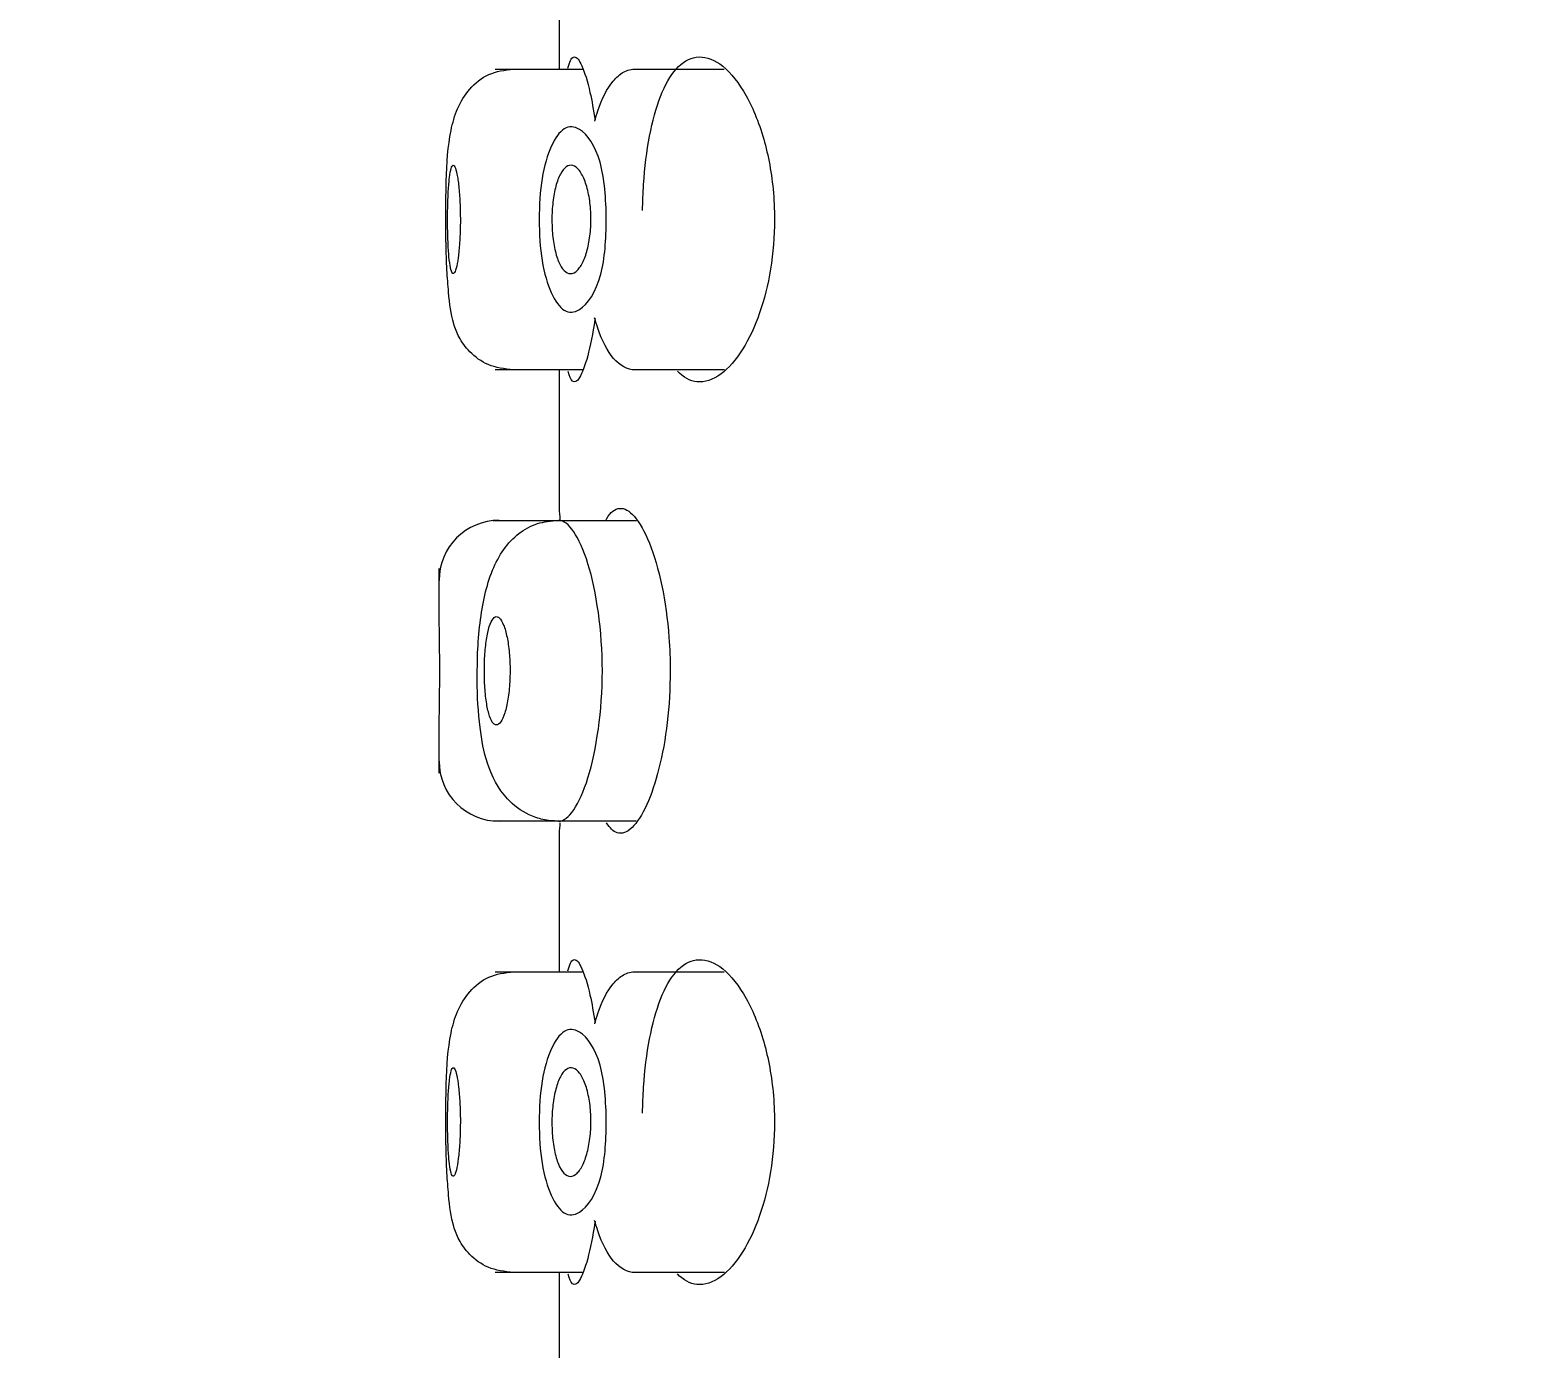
# Model space of a CAD drawing. Header units: metres. Extents: x 113 to 2416, y -346 to 476.
# Drawn here: x 322.536 to 322.54841, y -156.40257 to -156.39162 of the extents above; entities that cross this region are included whole.
import ezdxf

# ---------------------------------------------------------------- set-up
doc = ezdxf.new("R2010")
doc.units = ezdxf.units.M
doc.header["$PDMODE"] = 34
doc.linetypes.add('0', pattern=[0])
doc.layers.get('0').update_dxf_attribs({"color": 250, "linetype": '0', "lineweight": 20})
doc.layers.get('Defpoints').update_dxf_attribs({"color": 6})
doc.layers.add('DIMENSIONES', color=5, linetype='Continuous', lineweight=5)
doc.layers.add('SE-3', color=253, linetype='Continuous', lineweight=5)
doc.styles.add('ESC25-2mm', font='arial.ttf', dxfattribs={"height": 0.05})
doc.dimstyles.new('DIMS25', dxfattribs={"dimtxt": 0.05, "dimasz": 0.05, "dimexe": 0.025, "dimexo": 0.025, "dimgap": 0.025, "dimtad": 2, "dimzin": 4, "dimdsep": 46, "dimtxsty": 'ESC25-2mm', "dimblk": 'DOTSMALL', "dimcen": 0.025, "dimdle": 0.025, "dimclrd": 256, "dimclre": 256, "dimclrt": 1, "dimadec": 0, "dimazin": 0, "dimtfac": 1, "dimtix": 1, "dimtmove": 2, "dimatfit": 3, "dimfxl": 1, "dimtolj": 1, "dimtzin": 0, "dimlwd": -1, "dimarcsym": 0})

# ---------------------------------------------------------------- blocks, each defined once
blk = doc.blocks.new('_DotSmall')
at = {"color": 0, "linetype": 'ByBlock', "lineweight": 13, "const_width": 0.5}
blk.add_lwpolyline([(-0.0625, 0, 1), (0.0625, 0, 1)], format="xyb", close=True, dxfattribs=at)
blk = doc.blocks.new('*D417')
at = {"layer": 'Defpoints', "color": 0, "transparency": 16777216}
for p in [(322.3936544255047, -154.5811284539896), (322.465050782305, -154.5811284539896), (322.3358104781072, -157.5811284328193)]:
    blk.add_point(p, dxfattribs=at)
at = {"layer": 'DIMENSIONES', "transparency": 16777216}
blk.add_line((322.465050782305, -157.6061284328193), (322.465050782305, -154.5561284539896), dxfattribs=at)
at = {"layer": 'DIMENSIONES', "lineweight": -2, "transparency": 16777216}
for p, q in [((322.4186544255047, -154.5811284539896), (322.490050782305, -154.5811284539896)), ((322.3608104781072, -157.5811284328193), (322.490050782305, -157.5811284328193))]:
    blk.add_line(p, q, dxfattribs=at)
at = {"layer": 'DIMENSIONES', "transparency": 16777216, "xscale": 0.05, "yscale": 0.05, "zscale": 0.05}
for p, rotation in [((322.465050782305, -154.5811284539896), 90), ((322.465050782305, -157.5811284328193), 270)]:
    blk.add_blockref('_DotSmall', p, dxfattribs=dict(at, rotation=rotation))
at = {"layer": 'DIMENSIONES', "color": 5, "lineweight": 13, "transparency": 16777216, "insert": (322.515596484897, -156.0811284434045), "char_height": 0.05, "attachment_point": 5, "rotation": 90, "style": 'ESC25-2mm'}
blk.add_mtext('\\A1;3.00', dxfattribs=at)
blk = doc.blocks.new('A$C289e23ee')
at = {"layer": 'SE-3'}
for p, q in [((0.01229674249810842, 0.6953992815818566), (0.01229674249810842, 0.6965659997113818)), ((0.01176378401299871, 0.6953992815818566), (0.01249203824858114, 0.6953992815818566)), ((0.01292634544182647, 0.6953992815818566), (0.0136657211891702, 0.6953992815818566)), ((0.01248850383211675, 0.692899281581802), (0.01176378401299871, 0.692899281581802)), ((0.01229674249810842, 0.6917492815817496), (0.01229674249810842, 0.692899281581802)), ((0.01366953769542079, 0.692899281581802), (0.01292673827123281, 0.692899281581802)), ((0.01174672648033948, 0.6916492815817747), (0.01228905267356595, 0.6916492815817747)), ((0.01228905267356595, 0.6916492815817747), (0.01293828330375391, 0.6916492815817747)), ((0.01129674249790469, 0.6908495454316181), (0.01129674249790469, 0.6912493557025101)), ((0.01129674249790469, 0.689549186570801), (0.01129674249790469, 0.6899544829073676)), ((0.01228893331239078, 0.6891492815819475), (0.01174672648033948, 0.6891492815819475)), ((0.01293439914746841, 0.6891492815819475), (0.01228893331239078, 0.6891492815819475)), ((0.01229674249810842, 0.6878992815819203), (0.01229674249810842, 0.6890659997114454)), ((0.01176378401299871, 0.6878992815819203), (0.01249203824858114, 0.6878992815819203)), ((0.01292634544182647, 0.6878992815819203), (0.0136657211891702, 0.6878992815819203)), ((0.01248850383211675, 0.6853992815818657), (0.01176378401299871, 0.6853992815818657)), ((0.01229674249810842, 0.6842492815818133), (0.01229674249810842, 0.6853992815818657)), ((0.01366953769542079, 0.6853992815818657), (0.01292673827123281, 0.6853992815818657))]:
    blk.add_line(p, q, dxfattribs=at)
for centre, radius, start, end in [((-0.003647685735415962, 0.6903992320811341), 0.016001481973426, 4.505471481603699, 4.839814444397589), ((0.01179674249527807, 0.6911492815703042), 0.0004999999948143681, 89.9999999879886, 179.999999344662), ((-0.005717342872742393, 0.6903992550456479), 0.01702004296234239, 358.4841995318442, 1.516021399168602), ((0.01179674250073504, 0.689649281632299), 0.0004999999955799281, 180.000002098895, 269.9999999431998), ((-0.003647685735415962, 0.6903992320811341), 0.016001481973426, 355.1609158969835, 355.4705051280985)]:
    blk.add_arc(centre, radius, start, end, dxfattribs=at)
for points, knots in [([(0.01135462372343454, 0.6939584036220623), (0.01135458122274713, 0.6939596183991199), (0.01135181749481262, 0.6940386680008288), (0.01135184142134449, 0.694221643410927), (0.01135726246997137, 0.6945471605245785), (0.01137327860800497, 0.6948235825744433), (0.01144441846457767, 0.6950746159291867), (0.01154407911820954, 0.6952415596029624), (0.01170805224268179, 0.6953716073135894), (0.01183994022761681, 0.6953902683004145), (0.01191839855658827, 0.6953992818535681)], [0, 0, 0, 0, 0.001750990427109037, 0.1319818934062625, 0.2594359699375371, 0.5047783869496275, 0.6216853769415421, 0.74198328533344, 0.8692373847216028, 1, 1, 1, 1]), ([(0.01236791595005116, 0.6954061985685058), (0.01236936523304166, 0.695412218358868), (0.01237084578991698, 0.6954179460188499), (0.01237235754882704, 0.6954233736701809), (0.01238621171654586, 0.6954731141477879), (0.01240309299367937, 0.6954990366469502), (0.01242195890375797, 0.6954992798058157), (0.01244095277837687, 0.6954995246142772), (0.01246247405737222, 0.6954737776062103), (0.01248444390051873, 0.6954243161745381), (0.01250663432023202, 0.6953743581514829), (0.01252986407911294, 0.6952988391743276), (0.01255132172667572, 0.6952038549757873), (0.01256644029757581, 0.6951369312667595), (0.01258095102542711, 0.6950590114223161), (0.0125938648956776, 0.6949734210587195)], [0.6899943919705148, 0.6899943919705148, 0.6899943919705148, 0.6899943919705148, 0.6958280056603726, 0.6958280056603726, 0.6958280056603726, 0.7492842658636143, 0.7492842658636143, 0.7492842658636143, 0.8031030128555685, 0.8031030128555685, 0.8031030128555685, 0.8574732818833353, 0.8574732818833353, 0.8574732818833353, 0.8957939321526619, 0.8957939321526619, 0.8957939321526619, 0.8957939321526619]), ([(0.01259043101066482, 0.6949671937050681), (0.01259878552986038, 0.6949977637321609), (0.01260743063124892, 0.6950262102737526), (0.0126525691384245, 0.6951583082544204), (0.01269106129205966, 0.6952339639872918), (0.01276996937252761, 0.6953296186987501), (0.01279880104988251, 0.6953555303676495), (0.01284584204171324, 0.695382024422841), (0.01286215461863094, 0.6953887926623139), (0.01289594256689952, 0.695397617730876), (0.01292137531476101, 0.6953994725204922), (0.01293164626571297, 0.6953992070167061)], [0.6099334988012348, 0.6099334988012348, 0.6099334988012348, 0.6099334988012348, 0.625, 0.625, 0.6875, 0.6875, 0.71875, 0.71875, 0.734375, 0.734375, 0.7499062241588966, 0.7499062241588966, 0.7499062241588966, 0.7499062241588966]), ([(0.01298798935061996, 0.6942227642894778), (0.01298920428774863, 0.6942960944769112), (0.01299221808989159, 0.6943690746732756), (0.01299701522333407, 0.6944401315084434), (0.0130065338975669, 0.6945811254600613), (0.01302334138875949, 0.6947183655123155), (0.01304657033728063, 0.6948410134605894), (0.01307010850263168, 0.6949652940623565), (0.01310088149870126, 0.6950778834144131), (0.01313716745011106, 0.6951707664228053), (0.01317469403778659, 0.6952668251497727), (0.01321909907386498, 0.6953443362918534), (0.01326765518382444, 0.6953987367224528), (0.01331876849639002, 0.6954560021464005), (0.01337579314161985, 0.6954892129095498), (0.01343484352440782, 0.6954972818233074), (0.01349744535121999, 0.6955058360229742), (0.01356396748900579, 0.695486430543113), (0.01362909867560802, 0.6954410551391703), (0.01369699163973337, 0.6953937556680359), (0.01376528690019541, 0.6953168424425513), (0.01382688746792837, 0.6952154468838927), (0.01388781402823724, 0.6951151607527919), (0.01394400285101938, 0.6949875027240324), (0.01398741154383742, 0.6948424999132641), (0.01402728476563198, 0.694709307023075), (0.01405744979041401, 0.6945569513050742), (0.01407272248701474, 0.6944002012315451), (0.01408073759779427, 0.6943179387984202), (0.01408486366375428, 0.6942333856471379), (0.01408486366375428, 0.6941492815818293)], [0.5084879584807293, 0.5084879584807293, 0.5084879584807293, 0.5084879584807293, 0.5333768580322412, 0.5333768580322412, 0.5333768580322412, 0.5827379281788343, 0.5827379281788343, 0.5827379281788343, 0.6327426795821904, 0.6327426795821904, 0.6327426795821904, 0.6844555522308429, 0.6844555522308429, 0.6844555522308429, 0.7389086654601413, 0.7389086654601413, 0.7389086654601413, 0.7966828370518355, 0.7966828370518355, 0.7966828370518355, 0.8569905007848546, 0.8569905007848546, 0.8569905007848546, 0.9167290982680544, 0.9167290982680544, 0.9167290982680544, 0.9715895536288536, 0.9715895536288536, 0.9715895536288536, 1, 1, 1, 1]), ([(0.01268611116751117, 0.6941492815818293), (0.01268643132965508, 0.693985818659101), (0.01266033032965197, 0.6936297181828905), (0.01248702209744579, 0.6933791285574245), (0.01233522629303252, 0.6933672899125014), (0.01222411574411808, 0.6935228650712162), (0.01214472812847589, 0.6937907763104505), (0.01212132800031895, 0.6941484267868674), (0.01214446398120117, 0.6945062448890695), (0.0122234459308288, 0.6947746034380344), (0.01233474807071389, 0.6949291090573553), (0.012483829224891, 0.6949205353242434), (0.01265692377859295, 0.6946782372634317), (0.01268577465265253, 0.6943210932909807), (0.01268611116751117, 0.6941492815818293)], [0, 0, 0, 0, 0.09600240054173727, 0.2094954431129601, 0.2824456303689644, 0.3552391147205659, 0.4282279882871728, 0.4999303618340795, 0.571519053378077, 0.6446201235917028, 0.7168781339478388, 0.7906222331215047, 0.8990943253191575, 1, 1, 1, 1]), ([(0.01136772129933661, 0.6941484580687103), (0.01136772129933661, 0.6940981256087326), (0.01136850775895937, 0.6940470985219491), (0.01137005273261593, 0.6939996011236218), (0.0113715977735751, 0.6939521016677901), (0.01137394744176845, 0.69390682191586), (0.01137700007296871, 0.6938675240556478), (0.01138004954003691, 0.6938282669221536), (0.01138388986140626, 0.6937938963481685), (0.01138831048677957, 0.6937672616653145), (0.01139272771291644, 0.6937406474624623), (0.01139785057597464, 0.6937210236265656), (0.01140333109145786, 0.6937099937848217), (0.01140881702298202, 0.6936989530416469), (0.01141481401504052, 0.693696217259756), (0.01142083988810327, 0.6937019796312853), (0.01142688454541485, 0.693707759965335), (0.0114331229605682, 0.6937222470990747), (0.01143898506364849, 0.6937442264671319), (0.01144486959168489, 0.6937662899145636), (0.01145053288922782, 0.6937965100199364), (0.01145540375495102, 0.6938323950451633), (0.01146028346869343, 0.6938683452588776), (0.0114644973377267, 0.6939109780087875), (0.01146758726503094, 0.6939567671227707), (0.01147067110235866, 0.6940024659882766), (0.0114727162567192, 0.6940525793036869), (0.0114734883840697, 0.6941029291409251), (0.01147425691345916, 0.694153044357634), (0.01147378407762289, 0.6942047835064642), (0.01147212004610765, 0.6942538262172349), (0.01147046274894592, 0.6943026704626192), (0.01146758073031151, 0.6943501886419909), (0.01146379181676593, 0.6943924437328661), (0.01146000594457064, 0.6944346649107302), (0.01145521569236507, 0.6944727942025821), (0.0114499256519025, 0.694503708010032), (0.01144462321911988, 0.6945346942316775), (0.01143867826016276, 0.6945592842165098), (0.01143267179116947, 0.6945754781809939), (0.01142664535831273, 0.6945917259700565), (0.01142039448171772, 0.6945999691361777), (0.01141446890773068, 0.6945995398892393), (0.0114085299418889, 0.6945991096723247), (0.0114027540479924, 0.6945899549085226), (0.01139758099037635, 0.6945728310007127), (0.01139240475498582, 0.6945556965720954), (0.01138768596132422, 0.69453010915079), (0.0113837219791435, 0.6944981824220378), (0.01137975991781559, 0.6944662711646998), (0.01137643739133409, 0.6944271448929413), (0.0113739216848785, 0.694384043439257), (0.01137140826853056, 0.6943409812218562), (0.0113696260759184, 0.6942927613036574), (0.01136864791982362, 0.6942433817951752), (0.01136803174762235, 0.6942122760556941), (0.01136772129933661, 0.6941802785496094), (0.01136772129933661, 0.6941484580687103)], [0, 0, 0, 0, 0.05359125453332326, 0.05359125453332326, 0.05359125453332326, 0.1071863974132041, 0.1071863974132041, 0.1071863974132041, 0.1607251753848556, 0.1607251753848556, 0.1607251753848556, 0.2142205165563045, 0.2142205165563045, 0.2142205165563045, 0.2677669526262157, 0.2677669526262157, 0.2677669526262157, 0.3214811121993855, 0.3214811121993855, 0.3214811121993855, 0.3754048412940756, 0.3754048412940756, 0.3754048412940756, 0.4294315778830123, 0.4294315778830123, 0.4294315778830123, 0.4833537711620187, 0.4833537711620187, 0.4833537711620187, 0.5370216242479229, 0.5370216242479229, 0.5370216242479229, 0.5904666970803716, 0.5904666970803716, 0.5904666970803716, 0.6438650866426724, 0.6438650866426724, 0.6438650866426724, 0.6973886960995644, 0.6973886960995644, 0.6973886960995644, 0.7510930371855584, 0.7510930371855584, 0.7510930371855584, 0.8049216879185425, 0.8049216879185425, 0.8049216879185425, 0.8587849160139733, 0.8587849160139733, 0.8587849160139733, 0.9126222507947115, 0.9126222507947115, 0.9126222507947115, 0.9664102576642271, 0.9664102576642271, 0.9664102576642271, 1, 1, 1, 1]), ([(0.01223483505731338, 0.6941462327652772), (0.01223483505731338, 0.6941962688238874), (0.01223768374251222, 0.6942469922413039), (0.01224315087978312, 0.6942941883506393), (0.01224861602116789, 0.6943413672307344), (0.01225684637660152, 0.6943863148342899), (0.01226722305267458, 0.6944254426974368), (0.01227769991459127, 0.6944649483371705), (0.01229064925286139, 0.6944995940976497), (0.01230510484759861, 0.6945267053168465), (0.01231980044980219, 0.6945542666663442), (0.01233645278574613, 0.6945747918969829), (0.01235378564473422, 0.6945867234943108), (0.01237137940410094, 0.694598834690467), (0.01239015759068707, 0.6946024242050299), (0.01240860121464493, 0.6945972079648328), (0.01242717941698857, 0.6945919536629646), (0.0124459349876247, 0.6945776099544929), (0.01246322662967714, 0.694555266061414), (0.01248041823049562, 0.6945330514389099), (0.01249664425307628, 0.6945022817963746), (0.01251035762146557, 0.6944654339573191), (0.0125238089098616, 0.6944292903279603), (0.01253521616393982, 0.6943862532587701), (0.01254342618852888, 0.69433995565403), (0.01255143578458728, 0.6942947882974551), (0.01255662146780878, 0.6942452428675807), (0.01255846461975807, 0.6941955399939417), (0.01256027768835111, 0.6941466483657024), (0.01255890939086157, 0.6940962627539449), (0.01255452190247297, 0.6940485311916547), (0.01255012707127889, 0.6940007197507185), (0.012542594646618, 0.6939542824791971), (0.01253266099087114, 0.6939128430979764), (0.01252253783235346, 0.6938706131837336), (0.01250966119863506, 0.6938324389944484), (0.01249519551669209, 0.6938011919824731), (0.01248035271731851, 0.6937691303658795), (0.01246344397981147, 0.6937434939569158), (0.01244592369624797, 0.6937262401846311), (0.01242806371732286, 0.693708651884279), (0.01240908003541108, 0.6936992978615564), (0.01239056944172034, 0.6936989926048938), (0.01237199179644222, 0.6936986862427403), (0.01235336973917356, 0.6937075026808799), (0.0123362560684086, 0.6937248473978599), (0.01231934696937742, 0.6937419847809707), (0.01230342965249065, 0.6937679494167952), (0.01228980990339323, 0.6938006577907601), (0.0122764575089036, 0.6938327241005737), (0.0122649323292876, 0.6938721852050804), (0.0122561468814979, 0.6939157339514423), (0.01224751723060535, 0.693958510423343), (0.01224128505049293, 0.694006426271315), (0.01223791672367724, 0.694055450643944), (0.01223587085263489, 0.694085227306303), (0.01223483505731338, 0.6941158102902847), (0.01223483505731338, 0.6941462327652772)], [0, 0, 0, 0, 0.05277086759479728, 0.05277086759479728, 0.05277086759479728, 0.1055084109541243, 0.1055084109541243, 0.1055084109541243, 0.1587528656213807, 0.1587528656213807, 0.1587528656213807, 0.2128911523242907, 0.2128911523242907, 0.2128911523242907, 0.2678602061336334, 0.2678602061336334, 0.2678602061336334, 0.3232486357932509, 0.3232486357932509, 0.3232486357932509, 0.3783288068746878, 0.3783288068746878, 0.3783288068746878, 0.43235212187793, 0.43235212187793, 0.43235212187793, 0.4850344808755417, 0.4850344808755417, 0.4850344808755417, 0.5368294779314152, 0.5368294779314152, 0.5368294779314152, 0.5886943476713995, 0.5886943476713995, 0.5886943476713995, 0.6415507560638428, 0.6415507560638428, 0.6415507560638428, 0.6958045534954143, 0.6958045534954143, 0.6958045534954143, 0.7511370193992591, 0.7511370193992591, 0.7511370193992591, 0.806689461437956, 0.806689461437956, 0.806689461437956, 0.8615802351443659, 0.8615802351443659, 0.8615802351443659, 0.9153807132873396, 0.9153807132873396, 0.9153807132873396, 0.968208823938895, 0.968208823938895, 0.968208823938895, 1, 1, 1, 1]), ([(0.01408486366375428, 0.6941492815818293), (0.01408486366375428, 0.6940098999842377), (0.01407325408030147, 0.6938685968126066), (0.01405176691736187, 0.6937374460224675), (0.01403032111824132, 0.6936065477055564), (0.0139986162047876, 0.6934822382482508), (0.01396048381133141, 0.6933727978783537), (0.01392041369348362, 0.693257796219612), (0.01387236739122955, 0.6931562556070077), (0.0138210182544185, 0.6930735602152964), (0.01376430305475651, 0.6929822230293468), (0.0137021912736941, 0.692911533826944), (0.01364012635707468, 0.6928654437889037), (0.01357327019462673, 0.6928157957227796), (0.01350468398862859, 0.6927934288745092), (0.01344017152899823, 0.6928006204505692), (0.01338292954818598, 0.6928070015445229), (0.01332744504583161, 0.6928369822538372), (0.01327722272611709, 0.692889493091414)], [0, 0, 0, 0, 0.04759210917846703, 0.04759210917846703, 0.04759210917846703, 0.09502177077547672, 0.09502177077547672, 0.09502177077547672, 0.1448396049486738, 0.1448396049486738, 0.1448396049486738, 0.1999294591171814, 0.1999294591171814, 0.1999294591171814, 0.2593733121905545, 0.2593733121905545, 0.2593733121905545, 0.3121883139806357, 0.3121883139806357, 0.3121883139806357, 0.3121883139806357]), ([(0.01191833654496577, 0.6928992797298434), (0.01183792105115344, 0.6929075288661153), (0.01170963446151063, 0.6929239002063952), (0.01154842320642047, 0.6930398934674287), (0.01145846494813441, 0.6931697749149208), (0.01140041308093487, 0.6933261860495605), (0.01137894623292368, 0.6934943008771626), (0.01136057470642982, 0.6937374177008024), (0.01135681818362855, 0.693873478509957), (0.01135462372343454, 0.6939584036220623)], [0, 0, 0, 0, 0.1487479176276617, 0.2785054823267833, 0.3911183160987174, 0.4950277612168902, 0.7210279684567785, 0.8530286587343459, 1, 1, 1, 1]), ([(0.01259418435705584, 0.6933271292108003), (0.01259375302964827, 0.6933242552882604), (0.01259332002695146, 0.6933213915497873), (0.01259288538034298, 0.6933185381509048), (0.01257493285987721, 0.6932006822217573), (0.0125537426551432, 0.69309725040155), (0.01253205214237596, 0.693016231482332), (0.01250996416905537, 0.6929337279598968), (0.01248679615349602, 0.6928722137218557), (0.01246520460102829, 0.6928367110088658), (0.01244347851655903, 0.6928009870865282), (0.01242276883107252, 0.692790645889616), (0.01240495157520627, 0.6928068042080469), (0.01239179949465097, 0.6928187317185603), (0.0123799456145548, 0.692845362651795), (0.01236969316499881, 0.6928853159427746)], [0.1040278332724696, 0.1040278332724696, 0.1040278332724696, 0.1040278332724696, 0.1053174562200996, 0.1053174562200996, 0.1053174562200996, 0.1585830172401973, 0.1585830172401973, 0.1585830172401973, 0.2128464726446092, 0.2128464726446092, 0.2128464726446092, 0.2674654882283562, 0.2674654882283562, 0.2674654882283562, 0.3077834143874579, 0.3077834143874579, 0.3077834143874579, 0.3077834143874579]), ([(0.01292646026644206, 0.6928992896253732), (0.01286156848522069, 0.6928994044984194), (0.01279829698563617, 0.6929349228463053), (0.01269466485877047, 0.6930571299447621), (0.01265411862635801, 0.6931361421548701), (0.01260747975351251, 0.6932721091532841), (0.01259855762231155, 0.6933013602054672), (0.01259001624470102, 0.6933325615332961)], [0.2516025714203947, 0.2516025714203947, 0.2516025714203947, 0.2516025714203947, 0.3125, 0.3125, 0.375, 0.375, 0.3903017020928813, 0.3903017020928813, 0.3903017020928813, 0.3903017020928813]), ([(0.01268449643879421, 0.6916537066725397), (0.01268659441569753, 0.6916574339498567), (0.01268870852157988, 0.691661050300425), (0.0126908383071509, 0.6916645539980237), (0.01272275733748529, 0.6917170638083263), (0.01275906864970011, 0.6917457213281324), (0.01279726238038847, 0.6917489626483331), (0.0128364836918422, 0.6917522911745237), (0.01287874311896076, 0.6917289557412261), (0.01292039798676115, 0.6916811095378108), (0.01296299355175279, 0.6916321828174006), (0.01300611830032494, 0.6915562455602213), (0.01304516660496802, 0.691459076567142), (0.01308415517308958, 0.6913620562239231), (0.01312015012803158, 0.6912409256584198), (0.01314841437073255, 0.6911054947293707), (0.01317563883952744, 0.6909750459818298), (0.01319639976594544, 0.6908273622912731), (0.01320759198955557, 0.6906755834073266), (0.01321426228463451, 0.690585126854856), (0.01321770075122686, 0.6904919347953893), (0.01321770075122686, 0.6903992815817475)], [0.6879538776373368, 0.6879538776373368, 0.6879538776373368, 0.6879538776373368, 0.6915412841189031, 0.6915412841189031, 0.6915412841189031, 0.7453074334462055, 0.7453074334462055, 0.7453074334462055, 0.800537664067332, 0.800537664067332, 0.800537664067332, 0.8570530949455946, 0.8570530949455946, 0.8570530949455946, 0.9135236109527902, 0.9135236109527902, 0.9135236109527902, 0.9679165987022643, 0.9679165987022643, 0.9679165987022643, 1, 1, 1, 1]), ([(0.01161563820181755, 0.6904397077567666), (0.01161602853329669, 0.690479410103606), (0.01161750810291551, 0.6905931668325849), (0.01164170170244461, 0.6908833939256311), (0.01170465840544921, 0.6911796249583659), (0.01182857854013264, 0.6914130451060174), (0.01195260155003552, 0.6915457657645021), (0.01211075296299668, 0.6916327786119183), (0.01222389375828925, 0.691644079069718), (0.01228951157185065, 0.6916492606975027)], [0, 0, 0, 0, 0.05905987100184713, 0.1975827466222853, 0.4731732848983614, 0.6091925289614676, 0.7432629748576746, 0.87398429990235, 1, 1, 1, 1]), ([(0.01265425228706363, 0.6903992815817475), (0.01265425297282263, 0.6907300886596914), (0.01257902556784529, 0.6912298040397928), (0.01241717059423308, 0.6915817247900833), (0.01233038465755953, 0.6916498011222103), (0.01228967329046782, 0.6916492440794428), (0.01228898700259151, 0.6916492247599564)], [0, 0, 0, 0, 0.124278088564563, 0.1877349867474966, 0.2511767644285072, 0.2522659744426814, 0.2522659744426814, 0.2522659744426814, 0.2522659744426814]), ([(0.01188696335651684, 0.6904016028045845), (0.01188696335651684, 0.6904513722937082), (0.01188471196104501, 0.6905018296200325), (0.01188042891857322, 0.6905487890990827), (0.01187614620670274, 0.6905957449606177), (0.01186971933833547, 0.6906404912864019), (0.01186177941275446, 0.6906793786836971), (0.01185381539011132, 0.6907183841013449), (0.0118441192457226, 0.6907525627510296), (0.0118335956594251, 0.6907792105510708), (0.01182296448354236, 0.6908061307909321), (0.01181120486256759, 0.6908261027081863), (0.0117993524804092, 0.6908375699250229), (0.01178737746698744, 0.6908491557881717), (0.01177498222426721, 0.6908523771397341), (0.01176319567724704, 0.6908469893886178), (0.01175134331373329, 0.6908415715518714), (0.01173977852698727, 0.6908272943224603), (0.01172940397276534, 0.690805315143578), (0.01171903343851, 0.6907833444807494), (0.01170956080926544, 0.6907530631061292), (0.01170167998992611, 0.6907169603042149), (0.01169383560994675, 0.6906810244370973), (0.01168734530705251, 0.6906383178710058), (0.01168265868403751, 0.6905923909356062), (0.01167800164915889, 0.6905467539503007), (0.01167499228716906, 0.6904966663121996), (0.01167383417981682, 0.690446314191675), (0.01167268308012126, 0.6903962667666548), (0.01167332804737953, 0.6903445686621836), (0.01167573371316166, 0.6902955412381999), (0.01167812854231443, 0.6902467346715895), (0.01168233675201691, 0.6901992256039904), (0.01168808454571035, 0.6901569617467231), (0.01169382189294765, 0.6901147747026499), (0.01170125517222687, 0.6900766532031213), (0.01170987049630412, 0.6900457158952378), (0.01171850338772629, 0.6900147155050291), (0.01172856315218951, 0.6899900778556258), (0.01173930853150296, 0.6899737560234627), (0.0117501225499268, 0.689957329931147), (0.01176192785800367, 0.689948872741823), (0.01177379614631491, 0.6899489955095106), (0.01178577417971383, 0.6899491194127023), (0.01179814324626705, 0.6899579813039765), (0.01180986095454273, 0.6899748158717358), (0.01182167257451283, 0.6899917853612152), (0.01183314462599583, 0.6900173247389176), (0.0118432332473617, 0.6900493490284845), (0.01185333848428627, 0.6900814260598764), (0.01186233115726054, 0.6901209109335724), (0.01186932662307072, 0.6901645488033665), (0.01187627180337358, 0.6902078729900296), (0.01188143600433023, 0.6902565132225646), (0.0118842769415437, 0.6903063779285077), (0.01188605393230091, 0.6903375680345363), (0.01188696335651684, 0.6903696761829252), (0.01188696335651684, 0.6904016028045845)], [0, 0, 0, 0, 0.0528082927481799, 0.0528082927481799, 0.0528082927481799, 0.1056081455808308, 0.1056081455808308, 0.1056081455808308, 0.1585622615653459, 0.1585622615653459, 0.1585622615653459, 0.2120627089186831, 0.2120627089186831, 0.2120627089186831, 0.2661269720175088, 0.2661269720175088, 0.2661269720175088, 0.3205024810516497, 0.3205024810516497, 0.3205024810516497, 0.3748613799084342, 0.3748613799084342, 0.3748613799084342, 0.4289683662811546, 0.4289683662811546, 0.4289683662811546, 0.4827301685868726, 0.4827301685868726, 0.4827301685868726, 0.5361618235349632, 0.5361618235349632, 0.5361618235349632, 0.5893475850251038, 0.5893475850251038, 0.5893475850251038, 0.6424316684785343, 0.6424316684785343, 0.6424316684785343, 0.6956204425046312, 0.6956204425046312, 0.6956204425046312, 0.7491491623083404, 0.7491491623083404, 0.7491491623083404, 0.8031787838906976, 0.8031787838906976, 0.8031787838906976, 0.8576523588644779, 0.8576523588644779, 0.8576523588644779, 0.9122262744861289, 0.9122262744861289, 0.9122262744861289, 0.9664103723473891, 0.9664103723473891, 0.9664103723473891, 1, 1, 1, 1]), ([(0.01228948151668874, 0.6891493003657416), (0.01224192609373631, 0.6891517854038085), (0.01216411888748326, 0.6891572258396792), (0.0120114049045128, 0.6892104126460055), (0.0118236704728929, 0.6893492250195123), (0.0116867537421399, 0.6896174062467963), (0.01163269571037517, 0.689928608062317), (0.01161011296147763, 0.6902292677178394), (0.01161441248808615, 0.6903957323803098), (0.01161563820181755, 0.6904397077567666)], [0, 0, 0, 0, 0.08626591237863908, 0.1670763296946717, 0.3113784924351889, 0.5306076927999019, 0.7210175846131145, 0.9368442614717021, 1, 1, 1, 1]), ([(0.01228896065134677, 0.6891493361127488), (0.01228961932650918, 0.68914931737784), (0.01233033689817375, 0.6891487247756487), (0.01241711819142211, 0.689216747460776), (0.01257900939248202, 0.6895686973876565), (0.01265425160130462, 0.69006841748417), (0.01265425228706363, 0.6903992815817475)], [0.7477226244549112, 0.7477226244549112, 0.7477226244549112, 0.7477226244549112, 0.7487679924335103, 0.8122656001602615, 0.8757004901607071, 1, 1, 1, 1]), ([(0.01321770075122686, 0.6903992815817475), (0.01321770075122686, 0.6902541574912249), (0.01320907861548903, 0.6901070374945704), (0.01319305514601865, 0.6899702773435621), (0.01317704826482213, 0.6898336587747309), (0.01315330461733311, 0.6897036758972064), (0.01312476928109163, 0.6895899156273373), (0.01309542430630017, 0.6894729276167055), (0.01306031868620039, 0.6893699803427609), (0.01302322351415341, 0.6892879929708471), (0.01298420680399204, 0.6892017586352068), (0.01294199826310205, 0.6891364091121233), (0.01290071344504895, 0.6890966767528681), (0.01285813712860318, 0.6890557014604184), (0.01281539067753101, 0.689040905979553), (0.01277622607443618, 0.6890539674262328), (0.01274537270541032, 0.6890642570654819), (0.01271604828838235, 0.6890921304166824), (0.012689561609875, 0.689136216219211)], [0, 0, 0, 0, 0.05070399058422477, 0.05070399058422477, 0.05070399058422477, 0.1013146333656143, 0.1013146333656143, 0.1013146333656143, 0.1533525828668225, 0.1533525828668225, 0.1533525828668225, 0.208130011342769, 0.208130011342769, 0.208130011342769, 0.2646734381368268, 0.2646734381368268, 0.2646734381368268, 0.309237459540148, 0.309237459540148, 0.309237459540148, 0.309237459540148]), ([(0.01236791595005116, 0.6879061985683421), (0.01236936523304166, 0.6879122183589317), (0.01237084578991698, 0.6879179460186862), (0.01237235754882704, 0.6879233736702446), (0.01238621171654586, 0.6879731141478516), (0.01240309299367937, 0.6879990366467865), (0.01242195890375797, 0.6879992798058794), (0.01244095277837687, 0.6879995246143409), (0.01246247405737222, 0.6879737776060466), (0.01248444390051873, 0.6879243161746018), (0.01250663432023202, 0.6878743581515465), (0.01252986407911294, 0.6877988391743912), (0.01255132172667572, 0.6877038549756236), (0.0125664404280883, 0.6876369306897487), (0.0125809512759929, 0.6875590100783739), (0.01259386522946215, 0.6874734188446183)], [0.6899943919705129, 0.6899943919705129, 0.6899943919705129, 0.6899943919705129, 0.6958280056603726, 0.6958280056603726, 0.6958280056603726, 0.7492842658636143, 0.7492842658636143, 0.7492842658636143, 0.8031030128555685, 0.8031030128555685, 0.8031030128555685, 0.8574732818833353, 0.8574732818833353, 0.8574732818833353, 0.8957942625947011, 0.8957942625947011, 0.8957942625947011, 0.8957942625947011]), ([(0.01298798935061996, 0.6867227642895415), (0.01298920428774863, 0.6867960944769749), (0.01299221808989159, 0.6868690746733392), (0.01299701522333407, 0.6869401315085071), (0.0130065338975669, 0.687081125460125), (0.01302334138875949, 0.6872183655123791), (0.01304657033728063, 0.687341013460653), (0.01307010850263168, 0.6874652940624202), (0.01310088149870126, 0.6875778834144768), (0.01313716745011106, 0.6876707664226416), (0.01317469403778659, 0.6877668251498363), (0.01321909907386498, 0.6878443362916897), (0.01326765518382444, 0.6878987367222891), (0.01331876849639002, 0.6879560021462368), (0.01337579314161985, 0.6879892129093861), (0.01343484352440782, 0.687997281823371), (0.01349744535121999, 0.6880058360228105), (0.01356396748900579, 0.6879864305431767), (0.01362909867560802, 0.687941055139234), (0.01369699163973337, 0.6878937556680995), (0.01376528690019541, 0.687816842442615), (0.01382688746792837, 0.687715446883729), (0.01388781402823724, 0.6876151607528556), (0.01394400285101938, 0.6874875027240961), (0.01398741154383742, 0.6873424999133277), (0.01402728476563198, 0.6872093070229113), (0.01405744979041401, 0.6870569513051379), (0.01407272248701474, 0.6869002012316088), (0.01408073759779427, 0.6868179387982565), (0.01408486366375428, 0.6867333856469742), (0.01408486366375428, 0.686649281581893)], [0.5084879584807293, 0.5084879584807293, 0.5084879584807293, 0.5084879584807293, 0.5333768580322411, 0.5333768580322411, 0.5333768580322411, 0.5827379281788343, 0.5827379281788343, 0.5827379281788343, 0.6327426795821904, 0.6327426795821904, 0.6327426795821904, 0.6844555522308429, 0.6844555522308429, 0.6844555522308429, 0.7389086654601413, 0.7389086654601413, 0.7389086654601413, 0.7966828370518354, 0.7966828370518354, 0.7966828370518354, 0.8569905007848546, 0.8569905007848546, 0.8569905007848546, 0.9167290982680544, 0.9167290982680544, 0.9167290982680544, 0.9715895536288536, 0.9715895536288536, 0.9715895536288536, 1, 1, 1, 1]), ([(0.01135462372343454, 0.686458403622126), (0.01135458122274713, 0.6864596183989562), (0.01135181749481262, 0.6865386680008925), (0.01135184142134449, 0.6867216434109906), (0.01135726246997137, 0.6870471605246422), (0.01137327860800497, 0.6873235825742796), (0.01144441846457767, 0.687574615929023), (0.01154407911820954, 0.6877415596030261), (0.01170805224268179, 0.687871607313653), (0.01183994022761681, 0.6878902683004782), (0.01191839855658827, 0.6878992818534044)], [0, 0, 0, 0, 0.001750990428267238, 0.1319818934153564, 0.2594359699507235, 0.5047783869631504, 0.62168537695265, 0.7419832853408499, 0.869237384724938, 1, 1, 1, 1]), ([(0.01259043101066482, 0.6874671937051318), (0.01259878552986038, 0.6874977637322246), (0.01260743063124892, 0.6875262102735888), (0.0126525691384245, 0.687658308254484), (0.01269106129205966, 0.6877339639873554), (0.01276996937252761, 0.6878296186988138), (0.01279880104988251, 0.6878555303677132), (0.01284584204171324, 0.6878820244229047), (0.01286215461863094, 0.6878887926623776), (0.01289594256689952, 0.6878976177309397), (0.01292137531476101, 0.6878994725205558), (0.01293164626571297, 0.6878992070165424)], [0.6099334988016664, 0.6099334988016664, 0.6099334988016664, 0.6099334988016664, 0.625, 0.625, 0.6875, 0.6875, 0.71875, 0.71875, 0.734375, 0.734375, 0.7499062241588828, 0.7499062241588828, 0.7499062241588828, 0.7499062241588828]), ([(0.01268611116751117, 0.686649281581893), (0.01268643132965508, 0.6864858186589373), (0.01266033032965197, 0.6861297181829542), (0.01248702209744579, 0.6858791285574881), (0.01233522629303252, 0.6858672899125651), (0.01222411574411808, 0.6860228650712799), (0.01214472812847589, 0.6862907763102868), (0.01212132800031895, 0.686648426786931), (0.01214446398120117, 0.6870062448891332), (0.0122234459308288, 0.6872746034380981), (0.01233474807071389, 0.6874291090574189), (0.01248382922534574, 0.687420535324307), (0.01265692377859295, 0.6871782372634954), (0.01268577465265253, 0.686821093290817), (0.01268611116751117, 0.686649281581893)], [0, 0, 0, 0, 0.09600240053893112, 0.2094954431127216, 0.2824456303680963, 0.3552391147196817, 0.4282279882848245, 0.4999303618337135, 0.5715190533788184, 0.6446201235916388, 0.716878133949928, 0.7906222331215215, 0.8990943253220928, 1, 1, 1, 1]), ([(0.01141460574712028, 0.6871012945417334), (0.0114086550042316, 0.6871008778542347), (0.01140286762250753, 0.6870917047431959), (0.0113976848278412, 0.6870745525673811), (0.01139250231420874, 0.6870574013222068), (0.0113877779576228, 0.6870317998428419), (0.01138380754440504, 0.6869998690345511), (0.01137983247002694, 0.6869679007407541), (0.01137649839068899, 0.6869287068146406), (0.0113739717493786, 0.6868855286953277), (0.01137144370653687, 0.6868423266262909), (0.01136964951405162, 0.6867939430806729), (0.01136866211385268, 0.6867443855015409), (0.01136767521478532, 0.6866948530963128), (0.01136746485775575, 0.6866427775465382), (0.01136804059746055, 0.6865924862618868), (0.01136861530534361, 0.6865422851227123), (0.01136999069916556, 0.6864924707625306), (0.01137211613371392, 0.6864472044472478), (0.01137423474068555, 0.6864020835474349), (0.01137716181523274, 0.6863602314277415), (0.01138076000637511, 0.6863251584812389), (0.01138434410307809, 0.6862902229225512), (0.01138869863092395, 0.6862610480082623), (0.01139356284051019, 0.686240067449333), (0.01139841432353705, 0.6862191417859123), (0.01140391016400599, 0.6862057899182474), (0.01140964940162803, 0.6862010871512467), (0.01141539450367191, 0.6861963795787034), (0.01142154153870933, 0.6862002046874096), (0.01142757150086027, 0.686212195522856), (0.01143363271097542, 0.6862242484958898), (0.01143973900519768, 0.686244876425306), (0.01144531490621148, 0.6862723509623976), (0.01145092840118878, 0.6863000107371846), (0.01145615382523602, 0.6863353680638085), (0.01146045296121656, 0.6863755115524128), (0.01146476899560867, 0.6864158128308446), (0.01146826529424061, 0.6864620552567686), (0.01147055420682364, 0.6865104136664542), (0.011472839328178, 0.6865586919619346), (0.01147398046390435, 0.6866104239846464), (0.01147384073868807, 0.6866612818965478), (0.01147370185339014, 0.6867118342282339), (0.01147229317751908, 0.6867629285378172), (0.01146976781313924, 0.686810273744257), (0.0114672580625097, 0.6868573262300544), (0.01146357951387245, 0.6869019784019912), (0.01145913228305062, 0.6869405108594293), (0.01145469740680483, 0.6869789362750254), (0.0114493814989487, 0.6870123362760552), (0.01144373176424551, 0.6870379704512999), (0.01143807517468076, 0.6870636357260338), (0.01143193336514514, 0.6870822239769296), (0.01142588525539168, 0.6870922360267997), (0.0114220996637755, 0.6870985027013177), (0.01141829697047569, 0.6871015530114875), (0.01141460574712028, 0.6871012945417334)], [0, 0, 0, 0, 0.05385567780220714, 0.05385567780220714, 0.05385567780220714, 0.1077066625623555, 0.1077066625623555, 0.1077066625623555, 0.1616221521118387, 0.1616221521118387, 0.1616221521118387, 0.2155689765104461, 0.2155689765104461, 0.2155689765104461, 0.2694895207131818, 0.2694895207131818, 0.2694895207131818, 0.3233140290011061, 0.3233140290011061, 0.3233140290011061, 0.3769647457380743, 0.3769647457380743, 0.3769647457380743, 0.4304018956631996, 0.4304018956631996, 0.4304018956631996, 0.4836939995685531, 0.4836939995685531, 0.4836939995685531, 0.5370366504006409, 0.5370366504006409, 0.5370366504006409, 0.5906566635881042, 0.5906566635881042, 0.5906566635881042, 0.6446445908822589, 0.6446445908822589, 0.6446445908822589, 0.6988528142511455, 0.6988528142511455, 0.6988528142511455, 0.7529751792136891, 0.7529751792136891, 0.7529751792136891, 0.8067694179590579, 0.8067694179590579, 0.8067694179590579, 0.8602241504581263, 0.8602241504581263, 0.8602241504581263, 0.9135246707744853, 0.9135246707744853, 0.9135246707744853, 0.9668881459122727, 0.9668881459122727, 0.9668881459122727, 1, 1, 1, 1]), ([(0.01223483493998856, 0.686643176499345), (0.01223483493998856, 0.6866935974260997), (0.01223771625694781, 0.6867447085931673), (0.01224323153968498, 0.6867922614458877), (0.01224874408711685, 0.6868397907124546), (0.01225703680933066, 0.686885069468488), (0.01226748533457567, 0.6869245121670957), (0.01227806527271014, 0.6869644509423125), (0.01229114327446723, 0.6869994900917646), (0.0123057483360185, 0.687026915343111), (0.01232060119849621, 0.6870548059135473), (0.01233744063159747, 0.6870755827176964), (0.0123549731928847, 0.6870876154565195), (0.01237270648874755, 0.6870997859608252), (0.01239164119527913, 0.6871033437037823), (0.01241022620200738, 0.687097940107904), (0.01242882409036383, 0.6870925327667265), (0.0124475942793083, 0.6870779864783145), (0.01246486461826635, 0.6870553720967365), (0.01248191191911019, 0.6870330497693686), (0.01249797741996872, 0.6870022112955922), (0.01251151358331981, 0.6869653520405592), (0.01252473417065403, 0.6869293521065885), (0.01253590878098976, 0.6868865730696854), (0.01254392215008693, 0.686840638324), (0.01255175028740041, 0.686795765376317), (0.01255677611237616, 0.6867466291899547), (0.01255852690695747, 0.686697377955241), (0.0125602603783932, 0.6866486140350645), (0.01255883573952588, 0.686598414543667), (0.01255444055635735, 0.6865508396354727), (0.01255000151917329, 0.6865027900453953), (0.01254242450062293, 0.6864561322914398), (0.01253245293077043, 0.6864144513668435), (0.0125222292162448, 0.6863717164820429), (0.01250922571847468, 0.6863330678061885), (0.01249461360424675, 0.6863014139572243), (0.0124796005724761, 0.6862688916094868), (0.01246248853425413, 0.6862428715549669), (0.01244475295828806, 0.6862254040991758), (0.01242674559347279, 0.6862076689636325), (0.01240759725209273, 0.6861982707103635), (0.01238893878502267, 0.6861981099692258), (0.01237035379284634, 0.6861979498610964), (0.01235172834088871, 0.68620697174795), (0.01233464120736016, 0.6862246044032219), (0.01231788343915241, 0.6862418971778226), (0.01230212639524098, 0.6862679804338114), (0.01228867370622311, 0.6863007506456853), (0.01227553397023939, 0.6863327585172811), (0.01226421757741036, 0.6863720524216461), (0.01225561082122795, 0.6864153275342488), (0.01224714551466377, 0.6864578914315445), (0.01224106061221164, 0.6865054850246253), (0.01223779139075987, 0.6865541274567732), (0.01223582700544057, 0.6865833553579961), (0.01223483493998856, 0.686613341671162), (0.01223483493998856, 0.686643176499345)], [0, 0, 0, 0, 0.05313077877991675, 0.05313077877991675, 0.05313077877991675, 0.1062168730740203, 0.1062168730740203, 0.1062168730740203, 0.1599724727871113, 0.1599724727871113, 0.1599724727871113, 0.2146544107238752, 0.2146544107238752, 0.2146544107238752, 0.2699800019226094, 0.2699800019226094, 0.2699800019226094, 0.3253596843183199, 0.3253596843183199, 0.3253596843183199, 0.3800292260282554, 0.3800292260282554, 0.3800292260282554, 0.4334114153689548, 0.4334114153689548, 0.4334114153689548, 0.4855330024117278, 0.4855330024117278, 0.4855330024117278, 0.5371133258653434, 0.5371133258653434, 0.5371133258653434, 0.589197833332868, 0.589197833332868, 0.589197833332868, 0.642609225790939, 0.642609225790939, 0.642609225790939, 0.6975120657895494, 0.6975120657895494, 0.6975120657895494, 0.7532854156383306, 0.7532854156383306, 0.7532854156383306, 0.8088547676617285, 0.8088547676617285, 0.8088547676617285, 0.8633470637399324, 0.8633470637399324, 0.8633470637399324, 0.9165514085794141, 0.9165514085794141, 0.9165514085794141, 0.9688599428484319, 0.9688599428484319, 0.9688599428484319, 1, 1, 1, 1]), ([(0.01408486366375428, 0.686649281581893), (0.01408486366375428, 0.6865098999843013), (0.01407325408030147, 0.6863685968124429), (0.01405176691736187, 0.6862374460225311), (0.01403032111824132, 0.6861065477056201), (0.0139986162047876, 0.6859822382483145), (0.01396048381133141, 0.6858727978784174), (0.01392041369348362, 0.6857577962194483), (0.01387236739122955, 0.6856562556070713), (0.0138210182544185, 0.6855735602153601), (0.01376430305475651, 0.6854822230294104), (0.0137021912736941, 0.6854115338270077), (0.01364012635707468, 0.6853654437889674), (0.01357327019462673, 0.6853157957228433), (0.01350468398862859, 0.6852934288745729), (0.01344017152899823, 0.6853006204506329), (0.01338292954818598, 0.6853070015445866), (0.01332744504583161, 0.6853369822539008), (0.01327722272611709, 0.6853894930912503)], [0, 0, 0, 0, 0.04759210917846706, 0.04759210917846706, 0.04759210917846706, 0.09502177077547679, 0.09502177077547679, 0.09502177077547679, 0.1448396049486738, 0.1448396049486738, 0.1448396049486738, 0.1999294591171814, 0.1999294591171814, 0.1999294591171814, 0.2593733121905547, 0.2593733121905547, 0.2593733121905547, 0.3121883139806359, 0.3121883139806359, 0.3121883139806359, 0.3121883139806359]), ([(0.01191833654496577, 0.6853992797296797), (0.01183792105115344, 0.685407528866179), (0.01170963446151063, 0.6854239002064588), (0.01154842320642047, 0.6855398934674923), (0.01145846494813441, 0.6856697749147571), (0.01140041308093487, 0.6858261860496242), (0.01137894623292368, 0.6859943008772262), (0.01136057470642982, 0.6862374177006387), (0.01135681818362855, 0.6863734785100206), (0.01135462372343454, 0.686458403622126)], [0, 0, 0, 0, 0.1487479176295002, 0.2785054823258708, 0.3911183160944078, 0.4950277612089939, 0.7210279684449887, 0.853028658726924, 1, 1, 1, 1]), ([(0.0125941815217061, 0.6858271103208864), (0.01259375113244232, 0.6858242427395709), (0.01259331907471051, 0.6858213852982118), (0.01259288538034298, 0.6858185381509685), (0.01257493285987721, 0.685700682221821), (0.0125537426551432, 0.6855972504016137), (0.01253205214237596, 0.6855162314821683), (0.01250996416905537, 0.6854337279599605), (0.01248679615349602, 0.6853722137219194), (0.01246520460102829, 0.6853367110089295), (0.01244347851655903, 0.6853009870865918), (0.01242276883107252, 0.6852906458896797), (0.01240495157520627, 0.6853068042081105), (0.01239179949465097, 0.685318731718624), (0.0123799456145548, 0.6853453626516313), (0.01236969316499881, 0.6853853159428382)], [0.1040306587957376, 0.1040306587957376, 0.1040306587957376, 0.1040306587957376, 0.1053174562200996, 0.1053174562200996, 0.1053174562200996, 0.1585830172401973, 0.1585830172401973, 0.1585830172401973, 0.2128464726446092, 0.2128464726446092, 0.2128464726446092, 0.2674654882283562, 0.2674654882283562, 0.2674654882283562, 0.3077834143874579, 0.3077834143874579, 0.3077834143874579, 0.3077834143874579]), ([(0.01292646026644206, 0.6853992896254368), (0.01286156848522069, 0.685399404498483), (0.01279829698563617, 0.685434922846369), (0.01269466485877047, 0.6855571299448258), (0.01265411862635801, 0.6856361421549337), (0.01260747975351251, 0.6857721091533477), (0.01259855762231155, 0.6858013602055308), (0.01259001624470102, 0.6858325615333598)], [0.2516025714203425, 0.2516025714203425, 0.2516025714203425, 0.2516025714203425, 0.3125, 0.3125, 0.375, 0.375, 0.3903017020932047, 0.3903017020932047, 0.3903017020932047, 0.3903017020932047])]:
    blk.add_open_spline(points, degree=3, knots=knots, dxfattribs=at)

msp = doc.modelspace()

# ---------------------------------------------------------------- block references
at = {"layer": 'SE-3'}
msp.add_blockref('A$C289e23ee', (322.5281086449628, -157.0873432264494), dxfattribs=at)

# ---------------------------------------------------------------- dimensions: what is measured, and where the dimension line sits
at = {"layer": 'DIMENSIONES', "lineweight": 13}
dim = msp.add_linear_dim(base=(322.465050782305, -154.5811284539896), p1=(322.3358104781071, -157.5811284328192), p2=(322.3936544255046, -154.5811284539895), angle=90, dimstyle='DIMS25', override={"dimclrt": 5}, dxfattribs=at)
dim.commit()
dim.dimension.update_dxf_attribs({"geometry": '*D417', "text_midpoint": (322.515596484897, -156.0811284434045)})

doc.saveas('drawing.dxf')
